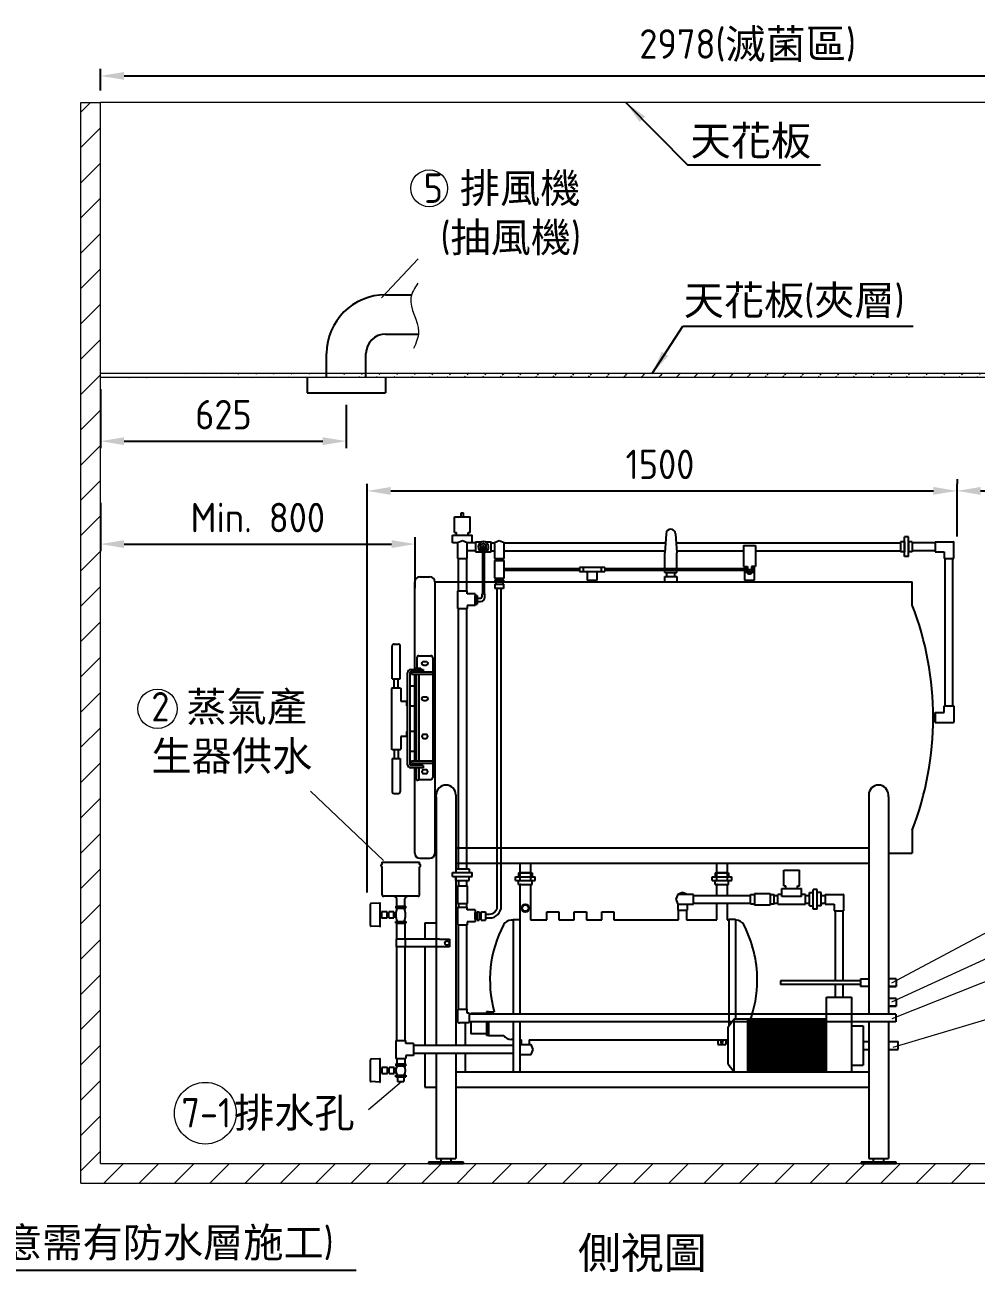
# Model space of a CAD drawing. Header units: millimetres. Extents: x -232689 to -212004, y -12246 to -4006.
# Drawn here: x -216830 to -214411, y -10085 to -6912 of the extents above; entities that cross this region are included whole.
import ezdxf

# ---------------------------------------------------------------- set-up
doc = ezdxf.new("R2010")
doc.units = ezdxf.units.MM
doc.linetypes.add('HIDDEN', pattern=[9.525, 6.35, -3.175])
doc.layers.get('0').update_dxf_attribs({"lineweight": 25})
for name, color, linetype, lineweight in [('D', 3, 'Continuous', 13), ('H', 2, 'HIDDEN', 15), ('S', 4, 'Continuous', 15)]:
    doc.layers.add(name, color=color, linetype=linetype, lineweight=lineweight)
doc.styles.get("Standard").update_dxf_attribs({"font": 'KAIU.TTF'})
doc.styles.add('STU25', font='isocp2.shx')
doc.dimstyles.new('STU25', dxfattribs={"dimscale": 30, "dimtxt": 2.5, "dimasz": 2, "dimexe": 0.6, "dimexo": 1, "dimgap": 1, "dimtad": 1, "dimdsep": 46, "dimtxsty": 'STU25', "dimcen": 2, "dimazin": 2, "dimtfac": 1, "dimtmove": 0, "dimatfit": 3, "dimfxl": 0, "dimtolj": 1, "dimtzin": 0, "dimarcsym": 0})
doc.dimstyles.new('STU25$7', dxfattribs={"dimscale": 30, "dimtxt": 2.5, "dimasz": 2, "dimexe": 1.25, "dimexo": 0.625, "dimgap": 1, "dimtad": 0, "dimdec": 4, "dimdsep": 46, "dimtxsty": 'STU25', "dimcen": 2.5, "dimazin": 2, "dimtfac": 1, "dimtdec": 4, "dimtmove": 0, "dimatfit": 3, "dimfxl": 0, "dimtolj": 1, "dimtzin": 0, "dimarcsym": 0})

# ---------------------------------------------------------------- blocks, each defined once
blk = doc.blocks.new('*D1')
at = {"layer": 'D', "color": 0, "lineweight": -2}
for p, q in [((-215959.2, -9119.5), (-215959.2, -8079.3)), ((-214458.9, -8213.6), (-214458.9, -8079.3)), ((-215899.2, -8097.3), (-214518.9, -8097.3))]:
    blk.add_line(p, q, dxfattribs=at)
at = {"layer": 'D', "color": 0}
for points in [[(-215899.2, -8087.3), (-215899.2, -8107.3), (-215959.2, -8097.3)], [(-214518.9, -8107.3), (-214518.9, -8087.3), (-214458.9, -8097.3)]]:
    blk.add_solid(points, dxfattribs=at)
at = {"layer": 'Defpoints', "color": 0}
for p in [(-214458.9, -8097.3), (-214458.9, -8243.6), (-215959.2, -9149.5)]:
    blk.add_point(p, dxfattribs=at)
at = {"layer": 'D', "color": 0, "insert": (-215214.5, -8029.8), "char_height": 75, "attachment_point": 5, "style": 'STU25'}
blk.add_mtext('\\A1;1500', dxfattribs=at)
blk = doc.blocks.new('*D5')
at = {"layer": 'D', "color": 0, "lineweight": -2}
for p, q in [((-216637.2, -7838.8), (-216637.2, -7988.7)), ((-216012.2, -7877.9), (-216012.2, -7988.7)), ((-216577.2, -7970.7), (-216072.2, -7970.7))]:
    blk.add_line(p, q, dxfattribs=at)
at = {"layer": 'D', "color": 0}
for points in [[(-216577.2, -7960.7), (-216577.2, -7980.7), (-216637.2, -7970.7)], [(-216072.2, -7980.7), (-216072.2, -7960.7), (-216012.2, -7970.7)]]:
    blk.add_solid(points, dxfattribs=at)
at = {"layer": 'Defpoints', "color": 0}
for p in [(-216637.2, -7808.8), (-216012.2, -7847.9), (-216012.2, -7970.7)]:
    blk.add_point(p, dxfattribs=at)
at = {"layer": 'D', "color": 0, "insert": (-216324.7, -7903.2), "char_height": 75, "attachment_point": 5, "style": 'STU25'}
blk.add_mtext('\\A1;625', dxfattribs=at)
blk = doc.blocks.new('*D13')
at = {"layer": 'D', "color": 0, "lineweight": -2}
for p, q in [((-214458.9, -8067.3), (-214458.9, -8079.3)), ((-213658.9, -8215.3), (-213658.9, -8079.3)), ((-214398.9, -8097.3), (-213718.9, -8097.3))]:
    blk.add_line(p, q, dxfattribs=at)
at = {"layer": 'D', "color": 0}
for points in [[(-214398.9, -8087.3), (-214398.9, -8107.3), (-214458.9, -8097.3)], [(-213718.9, -8107.3), (-213718.9, -8087.3), (-213658.9, -8097.3)]]:
    blk.add_solid(points, dxfattribs=at)
at = {"layer": 'Defpoints', "color": 0}
for p in [(-214458.9, -8097.3), (-213658.9, -8097.3), (-213658.9, -8245.3)]:
    blk.add_point(p, dxfattribs=at)
at = {"layer": 'D', "color": 0, "insert": (-214058.9, -8029.8), "char_height": 75, "attachment_point": 5, "style": 'STU25'}
blk.add_mtext('\\A1;{\\Fisocp2.shx;Min. 800}', dxfattribs=at)
blk = doc.blocks.new('*D14')
at = {"layer": 'D', "color": 0, "lineweight": -2}
for p, q in [((-216637.2, -7078.8), (-216637.2, -7023.3)), ((-216577.2, -7041.3), (-213718.9, -7041.3)), ((-213658.9, -7078.8), (-213658.9, -7023.3))]:
    blk.add_line(p, q, dxfattribs=at)
at = {"layer": 'D', "color": 0}
for points in [[(-216577.2, -7031.3), (-216577.2, -7051.3), (-216637.2, -7041.3)], [(-213718.9, -7051.3), (-213718.9, -7031.3), (-213658.9, -7041.3)]]:
    blk.add_solid(points, dxfattribs=at)
at = {"layer": 'Defpoints', "color": 0}
for p in [(-213658.9, -7041.3), (-216637.2, -7108.8), (-213658.9, -7108.8)]:
    blk.add_point(p, dxfattribs=at)
at = {"layer": 'D', "color": 0, "insert": (-214991.5, -6964.1), "char_height": 75, "attachment_point": 5, "style": 'STU25'}
blk.add_mtext('\\A1;2978({\\f標楷體|b0|i0|c136|p65;滅菌區})', dxfattribs=at)
blk = doc.blocks.new('*D19')
at = {"layer": 'D', "color": 0, "lineweight": -2}
for p, q in [((-216637.2, -8127.3), (-216637.2, -8250.6)), ((-215837.2, -8345.2), (-215837.2, -8214.6)), ((-216577.2, -8232.6), (-215897.2, -8232.6))]:
    blk.add_line(p, q, dxfattribs=at)
at = {"layer": 'D', "color": 0}
for points in [[(-216577.2, -8222.6), (-216577.2, -8242.6), (-216637.2, -8232.6)], [(-215897.2, -8242.6), (-215897.2, -8222.6), (-215837.2, -8232.6)]]:
    blk.add_solid(points, dxfattribs=at)
at = {"layer": 'Defpoints', "color": 0}
for p in [(-216637.2, -8097.3), (-215837.2, -8232.6), (-215837.2, -8375.2)]:
    blk.add_point(p, dxfattribs=at)
at = {"layer": 'D', "color": 0, "insert": (-216237.2, -8165.1), "char_height": 75, "attachment_point": 5, "style": 'STU25'}
blk.add_mtext('\\A1;{\\Fisocp2.shx;Min. 800}', dxfattribs=at)

msp = doc.modelspace()

# ---------------------------------------------------------------- hatches: boundary and pattern name
at = {"layer": 'H', "ltscale": 5}
h = msp.add_hatch(dxfattribs=at)
h.set_pattern_fill('ANSI31', color=256, scale=20, style=0)
h.set_pattern_definition([(45, (17656.36, 10247.195), (-44.90128, 44.90128), [])])
h.paths.add_polyline_path([(-216687.188, -7108.771), (-216687.188, -9858.771), (-213608.864, -9858.771), (-213608.864, -7108.771), (-213658.864, -7108.771), (-213658.864, -9808.771), (-216637.188, -9808.771), (-216637.188, -7108.771)])
at = {"layer": 'H'}
h = msp.add_hatch(dxfattribs=at)
h.set_pattern_fill('ANSI31', color=256, scale=10, style=0)
h.set_pattern_definition([(45, (17375.542, 9707.52), (-22.4506403, 22.4506403), [])])
edge = h.paths.add_edge_path()
edge.add_line((-213658.864, -7808.771), (-216637.188, -7808.771))
edge.add_line((-213658.864, -7798.771), (-216637.188, -7798.771))

# ---------------------------------------------------------------- linework, layer by layer
for p, q in [((-215912.188, -7598.022), (-215846.267, -7598.022)), ((-215912.188, -7698.022), (-215828.893, -7698.022)), ((-216062.188, -7808.771), (-216062.188, -7748.022)), ((-215962.188, -7808.771), (-215962.188, -7748.022)), ((-216112.188, -7808.771), (-216112.188, -7847.914)), ((-215912.188, -7808.771), (-215912.188, -7847.914)), ((-216112.188, -7847.914), (-215912.188, -7847.914)), ((-215719.938, -8153.047), (-215713.938, -8153.047)), ((-215719.938, -8163.047), (-215719.938, -8153.047)), ((-215713.938, -8163.047), (-215713.938, -8153.047)), ((-215736.938, -8163.047), (-215696.938, -8163.047)), ((-215736.938, -8203.047), (-215736.938, -8163.047)), ((-215696.938, -8203.047), (-215696.938, -8163.047)), ((-215741.938, -8209.557), (-215691.938, -8209.557)), ((-215741.938, -8219.557), (-215741.938, -8209.557)), ((-215736.938, -8203.047), (-215731.938, -8203.047)), ((-215731.938, -8209.557), (-215731.938, -8203.047)), ((-215701.938, -8209.557), (-215701.938, -8203.047)), ((-215701.938, -8203.047), (-215696.938, -8203.047)), ((-215691.938, -8219.557), (-215691.938, -8209.557)), ((-215198.793, -8206.165), (-215201.938, -8255.047)), ((-215175.082, -8206.165), (-215171.938, -8255.047)), ((-214582.659, -8214.557), (-214592.659, -8214.557)), ((-214592.659, -8264.557), (-214592.659, -8214.557)), ((-214582.659, -8264.557), (-214582.659, -8214.557)), ((-215741.938, -8229.557), (-215741.938, -8219.557)), ((-215729.438, -8229.557), (-215741.938, -8229.557)), ((-215716.938, -8224.557), (-215729.438, -8229.557)), ((-215729.438, -8229.557), (-215729.438, -8269.557)), ((-215704.438, -8229.557), (-215716.938, -8224.557)), ((-215691.938, -8229.557), (-215704.438, -8229.557)), ((-215683.52, -8229.557), (-215704.438, -8229.557)), ((-215704.438, -8269.557), (-215704.438, -8229.557)), ((-215683.52, -8249.557), (-215704.438, -8249.557)), ((-215691.938, -8229.557), (-215691.938, -8219.557)), ((-215683.52, -8227.057), (-215667.738, -8227.057)), ((-215683.52, -8227.057), (-215683.52, -8252.057)), ((-215665.52, -8239.557), (-215665.52, -8359.465)), ((-215661.52, -8239.557), (-215661.52, -8359.465)), ((-215659.302, -8227.057), (-215643.52, -8227.057)), ((-215643.52, -8252.057), (-215643.52, -8227.057)), ((-215643.52, -8229.557), (-215635.645, -8229.557)), ((-215643.52, -8249.557), (-215635.645, -8249.557)), ((-215623.145, -8224.557), (-215635.645, -8229.557)), ((-215635.645, -8229.557), (-215635.645, -8269.557)), ((-215610.645, -8229.557), (-215623.145, -8224.557)), ((-215610.645, -8269.557), (-215610.645, -8229.557)), ((-215610.645, -8229.557), (-215200.298, -8229.557)), ((-215610.645, -8249.557), (-215201.584, -8249.557)), ((-215173.577, -8229.557), (-214602.659, -8229.557)), ((-215172.291, -8249.557), (-215001.938, -8249.557)), ((-215001.938, -8236.207), (-214971.938, -8236.207)), ((-215001.938, -8236.207), (-215001.938, -8289.382)), ((-214971.938, -8236.207), (-214971.938, -8289.382)), ((-214971.938, -8249.557), (-214602.659, -8249.557)), ((-214592.659, -8227.057), (-214602.659, -8227.057)), ((-214602.659, -8227.057), (-214602.659, -8252.057)), ((-214592.659, -8227.057), (-214592.659, -8252.057)), ((-214572.659, -8227.057), (-214582.659, -8227.057)), ((-214582.659, -8227.057), (-214582.659, -8252.057)), ((-214572.659, -8227.057), (-214572.659, -8252.057)), ((-214514.561, -8229.557), (-214572.659, -8229.557)), ((-214514.561, -8249.557), (-214572.659, -8249.557)), ((-214514.561, -8227.057), (-214468.864, -8227.057)), ((-214514.561, -8227.057), (-214514.561, -8252.057)), ((-214466.864, -8269.171), (-214466.864, -8229.057)), ((-215729.438, -8269.557), (-215704.438, -8269.557)), ((-215726.938, -8269.557), (-215706.938, -8269.557)), ((-215726.938, -8351.663), (-215726.938, -8269.557)), ((-215706.938, -8269.557), (-215706.938, -8351.663)), ((-215683.52, -8252.057), (-215667.738, -8252.057)), ((-215659.302, -8252.057), (-215643.52, -8252.057)), ((-215635.645, -8269.557), (-215610.645, -8269.557)), ((-215635.645, -8274.557), (-215610.645, -8274.557)), ((-215635.645, -8274.557), (-215635.645, -8319.557)), ((-215633.145, -8269.557), (-215633.145, -8274.557)), ((-215613.145, -8269.557), (-215613.145, -8274.557)), ((-215610.645, -8319.557), (-215610.645, -8274.557)), ((-215201.938, -8295.057), (-215201.938, -8255.047)), ((-215171.938, -8295.057), (-215171.938, -8255.047)), ((-214592.659, -8252.057), (-214602.659, -8252.057)), ((-214582.659, -8264.557), (-214592.659, -8264.557)), ((-214572.659, -8252.057), (-214582.659, -8252.057)), ((-214514.561, -8252.057), (-214491.864, -8252.057)), ((-214491.864, -8252.057), (-214491.864, -8269.171)), ((-214491.864, -8269.171), (-214466.864, -8269.171)), ((-214489.364, -8644.433), (-214489.364, -8269.171)), ((-214469.364, -8644.433), (-214469.364, -8269.171)), ((-214469.364, -8269.171), (-214466.864, -8269.171)), ((-215610.645, -8295.057), (-215419.438, -8295.057)), ((-215610.645, -8299.057), (-215419.438, -8299.057)), ((-215419.438, -8292.057), (-215419.438, -8302.057)), ((-215354.438, -8292.057), (-215419.438, -8292.057)), ((-215419.438, -8302.057), (-215354.438, -8302.057)), ((-215409.438, -8292.057), (-215409.438, -8302.057)), ((-215399.438, -8302.057), (-215399.438, -8324.434)), ((-215374.438, -8324.434), (-215374.438, -8302.057)), ((-215364.438, -8292.057), (-215364.438, -8302.057)), ((-215354.438, -8292.057), (-215354.438, -8302.057)), ((-215354.438, -8295.057), (-214991.938, -8295.057)), ((-215354.438, -8299.057), (-214986.938, -8299.057)), ((-215201.938, -8305.047), (-215201.938, -8299.057)), ((-215201.938, -8305.047), (-215171.938, -8305.047)), ((-215196.938, -8315.047), (-215196.938, -8305.047)), ((-215176.938, -8315.047), (-215176.938, -8305.047)), ((-215171.938, -8305.047), (-215171.938, -8299.057)), ((-215001.938, -8289.382), (-214991.938, -8289.382)), ((-214999.438, -8289.382), (-214999.438, -8295.057)), ((-214999.438, -8299.057), (-214999.438, -8324.434)), ((-214991.938, -8289.382), (-214991.938, -8297.057)), ((-214991.938, -8297.057), (-214981.938, -8297.057)), ((-214971.938, -8289.382), (-214981.938, -8289.382)), ((-214981.938, -8289.382), (-214981.938, -8297.057)), ((-214974.438, -8324.434), (-214974.438, -8289.382)), ((-215837.938, -8552.047), (-215837.938, -8329.047)), ((-215824.938, -8316.047), (-215799.938, -8316.047)), ((-215786.938, -8329.047), (-215786.938, -9019.047)), ((-215786.938, -8329.047), (-215634.208, -8329.047)), ((-215635.645, -8319.557), (-215610.645, -8319.557)), ((-215634.208, -8324.557), (-215612.237, -8324.557)), ((-215634.208, -8324.557), (-215634.208, -8329.557)), ((-215612.237, -8329.557), (-215634.208, -8329.557)), ((-215634.208, -8334.557), (-215612.237, -8334.557)), ((-215634.208, -8334.557), (-215634.208, -8345.435)), ((-215612.237, -8345.435), (-215634.208, -8345.435)), ((-215631.53, -8319.557), (-215631.53, -8324.557)), ((-215631.53, -8324.557), (-215614.311, -8324.557)), ((-215631.53, -8329.557), (-215631.53, -8334.557)), ((-215631.53, -8334.557), (-215614.311, -8334.557)), ((-215628.145, -9154.073), (-215628.145, -8345.435)), ((-215618.145, -9154.073), (-215618.145, -8345.435)), ((-215614.311, -8319.557), (-215614.311, -8324.557)), ((-215614.311, -8329.557), (-215614.311, -8334.557)), ((-215612.237, -8324.557), (-215612.237, -8329.557)), ((-215612.237, -8329.047), (-214572.707, -8329.047)), ((-215612.237, -8334.557), (-215612.237, -8345.435)), ((-215399.438, -8324.434), (-215374.438, -8324.434)), ((-215396.938, -8329.047), (-215396.938, -8324.434)), ((-215376.938, -8329.047), (-215376.938, -8324.434)), ((-215202.438, -8329.047), (-215202.438, -8315.047)), ((-215202.438, -8315.047), (-215171.438, -8315.047)), ((-215171.438, -8315.047), (-215171.438, -8329.047)), ((-214999.438, -8324.434), (-214974.438, -8324.434)), ((-214996.938, -8329.047), (-214996.938, -8324.434)), ((-214976.938, -8329.047), (-214976.938, -8324.434)), ((-214976.938, -8324.434), (-214976.938, -8329.047)), ((-214572.707, -8387.758), (-214572.707, -8329.047)), ((-215729.438, -8351.663), (-215729.438, -8396.663)), ((-215729.438, -8351.663), (-215704.438, -8351.663)), ((-215704.438, -8359.163), (-215704.438, -8351.663)), ((-215684.438, -8359.163), (-215704.438, -8359.163)), ((-215684.438, -8359.163), (-215684.438, -8389.163)), ((-215684.438, -8363.479), (-215679.438, -8363.479)), ((-215684.438, -8385.451), (-215684.438, -8363.479)), ((-215684.438, -8382.772), (-215684.438, -8365.553)), ((-215679.438, -8363.479), (-215679.438, -8385.451)), ((-215679.438, -8370.465), (-215670.52, -8370.465)), ((-215667.52, -8359.465), (-215667.52, -8367.465)), ((-215659.52, -8359.465), (-215667.52, -8359.465)), ((-215659.52, -8367.465), (-215659.52, -8359.465)), ((-215729.438, -8396.663), (-215704.438, -8396.663)), ((-215726.938, -9058.771), (-215726.938, -8396.663)), ((-215706.938, -8396.663), (-215706.938, -9058.771)), ((-215684.438, -8389.163), (-215704.438, -8389.163)), ((-215704.438, -8389.163), (-215704.438, -8396.663)), ((-215684.438, -8385.451), (-215679.438, -8385.451)), ((-215679.438, -8378.465), (-215670.52, -8378.465)), ((-215895.901, -8575.863), (-215895.901, -8492.136)), ((-215890.901, -8487.136), (-215879.901, -8487.136)), ((-215874.901, -8575.863), (-215874.901, -8492.136)), ((-215832.438, -8521.739), (-215832.438, -8548.011)), ((-215827.438, -8516.739), (-215797.438, -8516.739)), ((-215792.438, -8521.739), (-215792.438, -8826.356)), ((-215856.438, -8559.547), (-215856.422, -8559.547)), ((-215856.438, -8794.047), (-215856.438, -8560.047)), ((-215850.438, -8560.047), (-215850.438, -8794.047)), ((-215850.438, -8560.547), (-215850.438, -8560.547)), ((-215848.438, -8552.047), (-215816.438, -8552.047)), ((-215816.438, -8558.047), (-215848.438, -8558.047)), ((-215846.438, -8558.047), (-215846.438, -8564.047)), ((-215846.438, -8558.047), (-215792.438, -8558.047)), ((-215846.438, -8564.047), (-215792.438, -8564.047)), ((-215837.404, -8548.011), (-215837.947, -8548.554)), ((-215837.947, -8551.505), (-215837.947, -8548.554)), ((-215837.947, -8551.505), (-215837.404, -8552.047)), ((-215837.938, -8784.047), (-215837.938, -8564.047)), ((-215837.404, -8548.011), (-215823.471, -8548.011)), ((-215837.404, -8552.047), (-215823.471, -8552.047)), ((-215823.938, -8552.047), (-215836.938, -8552.047)), ((-215833.864, -8784.047), (-215833.864, -8564.047)), ((-215827.011, -8784.047), (-215827.011, -8564.047)), ((-215823.471, -8548.011), (-215822.929, -8548.554)), ((-215822.929, -8551.505), (-215823.471, -8552.047)), ((-215822.929, -8551.505), (-215822.929, -8548.554)), ((-215816.438, -8552.047), (-215816.438, -8558.047)), ((-215895.401, -8598.297), (-215896.901, -8599.797)), ((-215896.901, -8599.797), (-215896.901, -8754.297)), ((-215895.901, -8575.863), (-215874.901, -8575.863)), ((-215895.401, -8598.297), (-215875.401, -8598.297)), ((-215890.151, -8598.297), (-215890.151, -8575.863)), ((-215880.651, -8598.297), (-215880.651, -8575.863)), ((-215875.401, -8598.297), (-215873.901, -8599.797)), ((-215873.901, -8599.797), (-215873.901, -8632.047)), ((-215837.938, -8594.547), (-215850.438, -8594.547)), ((-215873.901, -8632.047), (-215860.401, -8632.047)), ((-215858.901, -8633.547), (-215860.401, -8632.047)), ((-215858.901, -8633.547), (-215858.901, -8644.547)), ((-215858.901, -8644.547), (-215856.438, -8644.547)), ((-215850.438, -8644.547), (-215837.938, -8644.547)), ((-214514.561, -8661.547), (-214491.864, -8661.547)), ((-214514.561, -8661.547), (-214514.561, -8686.547)), ((-214491.864, -8661.547), (-214491.864, -8644.433)), ((-214491.864, -8644.433), (-214466.864, -8644.433)), ((-214469.364, -8644.433), (-214466.864, -8644.433)), ((-214466.864, -8644.433), (-214466.864, -8684.547)), ((-214514.561, -8664.047), (-214519.637, -8664.047)), ((-214519.637, -8684.047), (-214514.561, -8684.047)), ((-214514.561, -8684.047), (-214514.561, -8664.047)), ((-214514.561, -8684.047), (-214514.561, -8664.047)), ((-214514.561, -8686.547), (-214468.864, -8686.547)), ((-215873.901, -8722.047), (-215873.901, -8754.297)), ((-215860.401, -8722.047), (-215873.901, -8722.047)), ((-215860.401, -8722.047), (-215858.901, -8720.547)), ((-215858.901, -8709.547), (-215858.901, -8720.547)), ((-215856.438, -8709.547), (-215858.901, -8709.547)), ((-215837.938, -8709.547), (-215850.438, -8709.547)), ((-215895.401, -8755.797), (-215896.901, -8754.297)), ((-215875.401, -8755.797), (-215895.401, -8755.797)), ((-215890.151, -8755.797), (-215890.151, -8778.232)), ((-215880.651, -8755.797), (-215880.651, -8778.232)), ((-215875.401, -8755.797), (-215873.901, -8754.297)), ((-215895.901, -8778.232), (-215895.901, -8861.959)), ((-215895.901, -8778.232), (-215874.901, -8778.232)), ((-215874.901, -8778.232), (-215874.901, -8861.959)), ((-215850.438, -8759.547), (-215837.938, -8759.547)), ((-215846.438, -8790.047), (-215846.438, -8784.047)), ((-215846.438, -8784.047), (-215792.438, -8784.047)), ((-215846.438, -8790.047), (-215792.438, -8790.047)), ((-215837.938, -8796.047), (-215837.938, -8790.047)), ((-215833.864, -8796.047), (-215833.864, -8790.047)), ((-215827.011, -8796.047), (-215827.011, -8790.047)), ((-215856.422, -8794.547), (-215856.438, -8794.547)), ((-215850.438, -8794.547), (-215850.438, -8794.547)), ((-215837.938, -8794.547), (-215850.438, -8794.547)), ((-215816.438, -8796.047), (-215848.438, -8796.047)), ((-215816.438, -8802.047), (-215848.438, -8802.047)), ((-215837.938, -9019.047), (-215837.938, -8802.047)), ((-215833.864, -8828.985), (-215833.864, -8802.047)), ((-215827.011, -8828.985), (-215827.011, -8802.047)), ((-215816.438, -8796.047), (-215816.438, -8802.047)), ((-215833.322, -8833.011), (-215833.864, -8828.985)), ((-215833.322, -8833.011), (-215830.438, -8833.011)), ((-215827.553, -8833.011), (-215830.438, -8833.011)), ((-215827.553, -8833.011), (-215827.011, -8828.985)), ((-215827.438, -8831.356), (-215797.438, -8831.356)), ((-215890.901, -8866.959), (-215879.901, -8866.959)), ((-215783.673, -8875.771), (-215783.673, -8870.771)), ((-215783.673, -8875.771), (-215783.673, -9508.771)), ((-215733.673, -8870.771), (-215733.673, -9068.771)), ((-214683.673, -8870.771), (-214683.673, -9428.771)), ((-214633.673, -8875.771), (-214633.673, -8870.771)), ((-214633.673, -8875.771), (-214633.673, -9428.771)), ((-214572.707, -8960.337), (-214572.707, -9019.047)), ((-215733.673, -9005.771), (-214683.673, -9005.771)), ((-215921.718, -9041.771), (-215921.718, -9047.987)), ((-215921.718, -9041.771), (-215825.718, -9041.771)), ((-215825.718, -9047.987), (-215825.718, -9041.771)), ((-215824.938, -9032.047), (-215799.938, -9032.047)), ((-215786.938, -9019.047), (-215783.673, -9019.047)), ((-215733.673, -9044.271), (-214683.673, -9044.271)), ((-215733.673, -9044.271), (-214683.673, -9044.271)), ((-215570.225, -9089.047), (-215570.225, -9044.271)), ((-215543.938, -9044.271), (-215543.938, -9089.047)), ((-215070.225, -9089.047), (-215070.225, -9044.271)), ((-215043.938, -9044.271), (-215043.938, -9089.047)), ((-214633.673, -9019.047), (-214572.707, -9019.047)), ((-215921.718, -9053.555), (-215921.718, -9123.771)), ((-215825.718, -9123.771), (-215825.718, -9053.555)), ((-215741.938, -9075.409), (-215743.081, -9075.409)), ((-215741.938, -9068.771), (-215691.938, -9068.771)), ((-215741.938, -9078.771), (-215741.938, -9068.771)), ((-215733.938, -9058.771), (-215733.938, -9068.771)), ((-215733.938, -9058.771), (-215699.938, -9058.771)), ((-215699.938, -9058.771), (-215699.938, -9068.771)), ((-215691.938, -9078.771), (-215691.938, -9068.771)), ((-215573.938, -9069.047), (-215539.938, -9069.047)), ((-215573.938, -9069.047), (-215573.938, -9079.047)), ((-215544.225, -9069.047), (-215570.225, -9069.047)), ((-215543.938, -9069.047), (-215569.938, -9069.047)), ((-215543.938, -9069.047), (-215569.938, -9069.047)), ((-215543.938, -9069.047), (-215569.938, -9069.047)), ((-215543.938, -9069.047), (-215569.938, -9069.047)), ((-215539.938, -9069.047), (-215539.938, -9079.047)), ((-215073.938, -9069.047), (-215073.938, -9079.047)), ((-215073.938, -9069.047), (-215039.938, -9069.047)), ((-215044.225, -9069.047), (-215070.225, -9069.047)), ((-215043.938, -9069.047), (-215069.938, -9069.047)), ((-215043.938, -9069.047), (-215069.938, -9069.047)), ((-215043.938, -9069.047), (-215069.938, -9069.047)), ((-215039.938, -9069.047), (-215039.938, -9079.047)), ((-214899.438, -9102.538), (-214899.438, -9062.538)), ((-214899.438, -9062.538), (-214859.438, -9062.538)), ((-214882.438, -9062.038), (-214876.438, -9062.038)), ((-214882.438, -9062.538), (-214882.438, -9062.038)), ((-214876.438, -9062.538), (-214876.438, -9062.038)), ((-214859.438, -9102.538), (-214859.438, -9062.538)), ((-215741.938, -9078.771), (-215691.938, -9078.771)), ((-215733.938, -9088.771), (-215733.938, -9078.771)), ((-215733.938, -9088.771), (-215699.938, -9088.771)), ((-215733.673, -9078.771), (-215733.673, -9508.771)), ((-215729.438, -9088.771), (-215704.438, -9088.771)), ((-215729.438, -9102.115), (-215704.438, -9102.115)), ((-215729.438, -9102.115), (-215729.438, -9147.115)), ((-215726.938, -9088.771), (-215726.938, -9102.115)), ((-215706.938, -9088.771), (-215706.938, -9102.115)), ((-215704.438, -9102.115), (-215704.438, -9147.115)), ((-215699.938, -9088.771), (-215699.938, -9078.771)), ((-215581.938, -9089.047), (-215581.938, -9079.047)), ((-215581.938, -9079.047), (-215531.938, -9079.047)), ((-215581.938, -9089.047), (-215531.938, -9089.047)), ((-215573.938, -9099.047), (-215573.938, -9089.047)), ((-215573.938, -9099.047), (-215539.938, -9099.047)), ((-215569.938, -9189.047), (-215569.938, -9099.047)), ((-215569.938, -9099.047), (-215543.938, -9099.047)), ((-215569.938, -9099.047), (-215543.938, -9099.047)), ((-215567.938, -9099.047), (-215569.938, -9099.047)), ((-215569.938, -9099.047), (-215543.938, -9099.047)), ((-215545.938, -9099.047), (-215543.938, -9099.047)), ((-215543.938, -9099.047), (-215543.938, -9189.047)), ((-215539.938, -9099.047), (-215539.938, -9089.047)), ((-215531.938, -9089.047), (-215531.938, -9079.047)), ((-215081.938, -9079.047), (-215031.938, -9079.047)), ((-215081.938, -9089.047), (-215081.938, -9079.047)), ((-215081.938, -9089.047), (-215031.938, -9089.047)), ((-215073.938, -9099.047), (-215073.938, -9089.047)), ((-215073.938, -9099.047), (-215039.938, -9099.047)), ((-215069.938, -9099.047), (-215043.938, -9099.047)), ((-215067.938, -9099.047), (-215069.938, -9099.047)), ((-215069.938, -9099.047), (-215043.938, -9099.047)), ((-215069.938, -9126.547), (-215069.938, -9099.047)), ((-215045.938, -9099.047), (-215043.938, -9099.047)), ((-215043.938, -9099.047), (-215043.938, -9126.547)), ((-215039.938, -9099.047), (-215039.938, -9089.047)), ((-215031.938, -9089.047), (-215031.938, -9079.047)), ((-214899.438, -9102.538), (-214894.438, -9102.538)), ((-214894.438, -9109.047), (-214894.438, -9102.538)), ((-214864.438, -9109.047), (-214864.438, -9102.538)), ((-214864.438, -9102.538), (-214859.438, -9102.538)), ((-215830.718, -9128.771), (-215916.718, -9128.771)), ((-215873.718, -9128.771), (-215883.868, -9128.771)), ((-215883.868, -9152.923), (-215883.868, -9135.251)), ((-215863.568, -9128.771), (-215873.718, -9128.771)), ((-215863.568, -9152.923), (-215863.568, -9135.251)), ((-215169.438, -9124.047), (-215174.438, -9136.547)), ((-215174.438, -9136.547), (-215169.438, -9149.047)), ((-215156.938, -9119.047), (-215169.438, -9124.047)), ((-215129.438, -9124.047), (-215169.438, -9124.047)), ((-215144.438, -9124.047), (-215156.938, -9119.047)), ((-215129.438, -9149.047), (-215129.438, -9124.047)), ((-215129.438, -9146.547), (-215129.438, -9126.547)), ((-215129.438, -9146.547), (-215129.438, -9126.547)), ((-215129.438, -9126.547), (-214984.438, -9126.547)), ((-214984.438, -9149.047), (-214984.438, -9124.047)), ((-214984.438, -9124.047), (-214974.438, -9124.047)), ((-214974.438, -9121.547), (-214934.438, -9121.547)), ((-214974.438, -9121.547), (-214974.438, -9151.547)), ((-214934.438, -9121.547), (-214934.438, -9151.547)), ((-214934.438, -9124.047), (-214924.438, -9124.047)), ((-214924.438, -9149.047), (-214924.438, -9124.047)), ((-214924.438, -9126.547), (-214914.438, -9126.547)), ((-214914.438, -9149.047), (-214914.438, -9124.047)), ((-214904.438, -9124.047), (-214914.438, -9124.047)), ((-214904.438, -9119.047), (-214904.438, -9109.047)), ((-214904.438, -9109.047), (-214854.438, -9109.047)), ((-214904.438, -9129.047), (-214904.438, -9119.047)), ((-214854.438, -9129.047), (-214904.438, -9129.047)), ((-214854.438, -9119.047), (-214854.438, -9109.047)), ((-214854.438, -9129.047), (-214854.438, -9119.047)), ((-214844.438, -9124.047), (-214854.438, -9124.047)), ((-214844.438, -9149.047), (-214844.438, -9124.047)), ((-214844.438, -9126.547), (-214834.438, -9126.547)), ((-214834.438, -9119.547), (-214824.438, -9119.547)), ((-214834.438, -9153.547), (-214834.438, -9119.547)), ((-214824.438, -9161.547), (-214824.438, -9111.547)), ((-214814.438, -9111.547), (-214824.438, -9111.547)), ((-214814.438, -9161.547), (-214814.438, -9111.547)), ((-214804.438, -9119.547), (-214814.438, -9119.547)), ((-214804.438, -9153.547), (-214804.438, -9119.547)), ((-214804.438, -9149.547), (-214804.438, -9123.547)), ((-214804.438, -9125.547), (-214804.438, -9123.547)), ((-214804.438, -9149.547), (-214804.438, -9123.547)), ((-214804.438, -9126.547), (-214794.438, -9126.547)), ((-214794.438, -9124.047), (-214748.741, -9124.047)), ((-214794.438, -9124.047), (-214794.438, -9149.047)), ((-214746.741, -9166.162), (-214746.741, -9126.047)), ((-215951.188, -9149.478), (-215951.188, -9202.513)), ((-215926.714, -9146.298), (-215949.292, -9147.481)), ((-215926.188, -9205.195), (-215926.188, -9146.797)), ((-215908.511, -9168.496), (-215922.929, -9168.496)), ((-215922.929, -9168.496), (-215922.929, -9183.496)), ((-215908.511, -9183.496), (-215908.511, -9168.496)), ((-215908.511, -9170.496), (-215904.163, -9170.496)), ((-215890.93, -9168.496), (-215904.163, -9168.496)), ((-215904.163, -9183.496), (-215904.163, -9168.496)), ((-215890.93, -9183.496), (-215890.93, -9168.496)), ((-215890.93, -9170.496), (-215886.125, -9170.496)), ((-215886.218, -9154.327), (-215861.218, -9154.327)), ((-215886.218, -9154.327), (-215886.218, -9159.327)), ((-215886.218, -9159.327), (-215861.218, -9159.327)), ((-215886.125, -9181.496), (-215886.125, -9170.496)), ((-215883.868, -9152.923), (-215883.868, -9154.327)), ((-215883.868, -9154.327), (-215863.568, -9154.327)), ((-215863.568, -9154.327), (-215863.568, -9152.923)), ((-215861.218, -9159.327), (-215861.218, -9154.327)), ((-215729.438, -9147.115), (-215704.438, -9147.115)), ((-215729.438, -9156.271), (-215704.438, -9156.271)), ((-215729.438, -9156.271), (-215729.438, -9201.271)), ((-215726.938, -9147.115), (-215726.938, -9156.271)), ((-215706.938, -9147.115), (-215706.938, -9156.271)), ((-215704.438, -9163.771), (-215704.438, -9156.271)), ((-215684.438, -9163.771), (-215704.438, -9163.771)), ((-215684.438, -9163.771), (-215684.438, -9193.771)), ((-215684.438, -9170.161), (-215679.438, -9170.161)), ((-215684.438, -9187.38), (-215684.438, -9170.161)), ((-215679.438, -9190.059), (-215679.438, -9168.087)), ((-215679.438, -9168.087), (-215674.438, -9168.087)), ((-215679.438, -9187.38), (-215679.438, -9170.161)), ((-215674.438, -9168.087), (-215674.438, -9190.059)), ((-215674.438, -9170.161), (-215669.438, -9170.161)), ((-215669.438, -9168.087), (-215658.56, -9168.087)), ((-215669.438, -9190.059), (-215669.438, -9168.087)), ((-215669.438, -9187.38), (-215669.438, -9170.161)), ((-215658.56, -9168.087), (-215658.56, -9190.059)), ((-215502.438, -9189.047), (-215502.438, -9168.047)), ((-215502.438, -9168.047), (-215471.438, -9168.047)), ((-215471.438, -9168.047), (-215471.438, -9189.047)), ((-215432.438, -9189.047), (-215432.438, -9168.047)), ((-215432.438, -9168.047), (-215401.438, -9168.047)), ((-215401.438, -9168.047), (-215401.438, -9189.047)), ((-215362.438, -9189.047), (-215362.438, -9168.047)), ((-215362.438, -9168.047), (-215331.438, -9168.047)), ((-215331.438, -9168.047), (-215331.438, -9189.047)), ((-215169.438, -9149.047), (-215169.438, -9164.047)), ((-215169.438, -9149.047), (-215129.438, -9149.047)), ((-215169.438, -9164.047), (-215144.438, -9164.047)), ((-215166.938, -9189.047), (-215166.938, -9164.047)), ((-215166.938, -9164.047), (-215146.938, -9164.047)), ((-215166.938, -9164.047), (-215146.938, -9164.047)), ((-215146.938, -9164.047), (-215146.938, -9189.047)), ((-215144.438, -9164.047), (-215144.438, -9149.047)), ((-215129.438, -9146.547), (-214984.438, -9146.547)), ((-215069.938, -9189.047), (-215069.938, -9146.547)), ((-215043.938, -9146.547), (-215043.938, -9189.047)), ((-214974.438, -9149.047), (-214984.438, -9149.047)), ((-214934.438, -9151.547), (-214974.438, -9151.547)), ((-214924.438, -9149.047), (-214934.438, -9149.047)), ((-214924.438, -9146.547), (-214914.438, -9146.547)), ((-214914.438, -9149.047), (-214844.438, -9149.047)), ((-214844.438, -9146.547), (-214834.438, -9146.547)), ((-214834.438, -9153.547), (-214824.438, -9153.547)), ((-214814.438, -9161.547), (-214824.438, -9161.547)), ((-214804.438, -9153.547), (-214814.438, -9153.547)), ((-214804.438, -9146.547), (-214794.438, -9146.547)), ((-214804.438, -9147.547), (-214804.438, -9149.547)), ((-214794.438, -9149.047), (-214771.741, -9149.047)), ((-214771.741, -9149.047), (-214771.741, -9166.162)), ((-214771.741, -9166.162), (-214746.741, -9166.162)), ((-214769.241, -9166.162), (-214769.241, -9343.771)), ((-214749.241, -9166.162), (-214746.741, -9166.162)), ((-214749.241, -9166.162), (-214749.241, -9343.771)), ((-215926.188, -9174.496), (-215922.929, -9174.496)), ((-215926.188, -9177.496), (-215922.929, -9177.496)), ((-215922.929, -9183.496), (-215908.511, -9183.496)), ((-215908.511, -9181.496), (-215904.163, -9181.496)), ((-215904.163, -9183.496), (-215890.93, -9183.496)), ((-215890.93, -9181.496), (-215886.125, -9181.496)), ((-215886.218, -9192.664), (-215861.218, -9192.664)), ((-215886.218, -9197.664), (-215886.218, -9192.664)), ((-215886.218, -9197.664), (-215861.218, -9197.664)), ((-215883.718, -9237.896), (-215883.718, -9197.664)), ((-215863.718, -9197.664), (-215863.718, -9237.896)), ((-215861.218, -9192.664), (-215861.218, -9197.664)), ((-215812.303, -9196.271), (-215783.673, -9196.271)), ((-215812.303, -9196.271), (-215812.303, -9237.896)), ((-215729.438, -9201.271), (-215704.438, -9201.271)), ((-215726.938, -9416.271), (-215726.938, -9201.271)), ((-215706.938, -9201.271), (-215706.938, -9416.271)), ((-215704.438, -9193.771), (-215704.438, -9201.271)), ((-215684.438, -9193.771), (-215704.438, -9193.771)), ((-215684.438, -9171.771), (-215684.438, -9185.771)), ((-215684.438, -9187.38), (-215679.438, -9187.38)), ((-215679.438, -9190.059), (-215674.438, -9190.059)), ((-215674.438, -9187.38), (-215669.438, -9187.38)), ((-215669.438, -9190.059), (-215658.56, -9190.059)), ((-215658.56, -9174.073), (-215648.145, -9174.073)), ((-215658.56, -9184.073), (-215648.145, -9184.073)), ((-215588.244, -9189.547), (-215592.938, -9189.547)), ((-215588.244, -9187.547), (-215588.244, -9428.771)), ((-215588.244, -9187.547), (-215571.244, -9187.547)), ((-215571.244, -9187.547), (-215571.244, -9428.771)), ((-215571.244, -9189.047), (-215569.938, -9189.047)), ((-215543.938, -9189.047), (-215502.438, -9189.047)), ((-215471.438, -9189.047), (-215432.438, -9189.047)), ((-215401.438, -9189.047), (-215362.438, -9189.047)), ((-215331.438, -9189.047), (-215166.938, -9189.047)), ((-215146.938, -9189.047), (-215069.938, -9189.047)), ((-215043.938, -9189.047), (-215038.976, -9189.047)), ((-215038.976, -9187.047), (-215038.976, -9458.418)), ((-215038.976, -9187.047), (-215021.976, -9187.047)), ((-215021.976, -9187.047), (-215021.976, -9440.771)), ((-215021.976, -9189.547), (-215020.938, -9189.547)), ((-215926.714, -9205.694), (-215949.292, -9204.511)), ((-215885.718, -9237.896), (-215885.718, -9257.896)), ((-215883.718, -9237.896), (-215885.718, -9237.896)), ((-215750.031, -9257.896), (-215885.718, -9257.896)), ((-215774.991, -9237.896), (-215883.718, -9237.896)), ((-215883.718, -9496.271), (-215883.718, -9257.896)), ((-215863.718, -9257.896), (-215863.718, -9496.271)), ((-215862.25, -9237.896), (-215862.25, -9257.896)), ((-215812.303, -9257.896), (-215812.303, -9508.771)), ((-215774.991, -9237.896), (-215750.031, -9237.896)), ((-215750.031, -9237.896), (-215750.031, -9257.896)), ((-214704.17, -9343.771), (-214907.921, -9343.771)), ((-214907.921, -9343.771), (-214907.921, -9353.771)), ((-214704.17, -9353.771), (-214907.921, -9353.771)), ((-214769.241, -9353.771), (-214769.241, -9385.771)), ((-214749.241, -9353.771), (-214749.241, -9385.771)), ((-214704.17, -9338.771), (-214704.17, -9358.771)), ((-214704.17, -9338.771), (-214683.673, -9338.771)), ((-214683.673, -9358.771), (-214704.17, -9358.771)), ((-214614.173, -9338.771), (-214633.673, -9338.771)), ((-214633.673, -9358.771), (-214614.173, -9358.771)), ((-214614.173, -9358.771), (-214633.673, -9358.771)), ((-214633.673, -9358.771), (-214614.173, -9358.771)), ((-214614.173, -9338.771), (-214614.173, -9358.771)), ((-214790.741, -9385.771), (-214727.741, -9385.771)), ((-214790.741, -9575.771), (-214790.741, -9385.771)), ((-214727.741, -9385.771), (-214727.741, -9575.771)), ((-214614.173, -9388.771), (-214633.673, -9388.771)), ((-214614.173, -9388.771), (-214614.173, -9408.771)), ((-215729.438, -9416.271), (-215729.438, -9446.271)), ((-215729.438, -9416.271), (-215704.438, -9416.271)), ((-215704.438, -9426.271), (-215704.438, -9416.271)), ((-215650.872, -9422.547), (-215655.872, -9422.547)), ((-215655.872, -9422.547), (-215655.872, -9428.771)), ((-215655.872, -9422.547), (-215655.872, -9427.547)), ((-215650.872, -9422.547), (-215635.872, -9422.547)), ((-215650.872, -9422.547), (-215650.872, -9428.771)), ((-214614.173, -9408.771), (-214633.673, -9408.771)), ((-214633.673, -9408.771), (-214614.173, -9408.771)), ((-214633.673, -9408.771), (-214614.173, -9408.771)), ((-215699.438, -9451.271), (-215724.438, -9451.271)), ((-215709.419, -9508.771), (-215709.419, -9451.271)), ((-215699.438, -9426.271), (-215704.438, -9426.271)), ((-215699.438, -9426.271), (-215699.438, -9451.271)), ((-214614.829, -9428.771), (-215699.438, -9428.771)), ((-214614.829, -9448.771), (-215699.438, -9448.771)), ((-215695.872, -9427.547), (-215695.872, -9428.771)), ((-215655.872, -9427.547), (-215695.872, -9427.547)), ((-215695.872, -9448.771), (-215695.872, -9478.547)), ((-215655.872, -9448.771), (-215655.872, -9483.547)), ((-215650.872, -9448.771), (-215650.872, -9483.547)), ((-215588.244, -9448.771), (-215588.244, -9575.771)), ((-215571.244, -9448.771), (-215571.244, -9575.771)), ((-215040.741, -9460.771), (-215025.741, -9440.771)), ((-215025.741, -9440.771), (-214790.741, -9440.771)), ((-215025.741, -9575.771), (-215025.741, -9440.771)), ((-214990.741, -9575.771), (-214990.741, -9440.771)), ((-214990.741, -9445.771), (-214790.741, -9445.771)), ((-214990.741, -9450.771), (-214790.741, -9450.771)), ((-214990.741, -9455.771), (-214790.741, -9455.771)), ((-214683.673, -9448.771), (-214683.673, -9795.771)), ((-214633.673, -9448.771), (-214633.673, -9795.771)), ((-214614.829, -9428.771), (-214614.829, -9448.771)), ((-215655.872, -9478.547), (-215695.872, -9478.547)), ((-215650.872, -9483.547), (-215655.872, -9483.547)), ((-215650.872, -9483.547), (-215611.369, -9483.547)), ((-215040.741, -9555.771), (-215040.741, -9460.771)), ((-214990.741, -9460.771), (-214790.741, -9460.771)), ((-214990.741, -9465.771), (-214790.741, -9465.771)), ((-214990.741, -9470.771), (-214790.741, -9470.771)), ((-214990.741, -9475.771), (-214790.741, -9475.771)), ((-214990.741, -9480.771), (-214790.741, -9480.771)), ((-214990.741, -9485.771), (-214790.741, -9485.771)), ((-214727.741, -9458.271), (-214697.741, -9458.271)), ((-214697.741, -9458.271), (-214697.741, -9558.271)), ((-215886.218, -9496.271), (-215886.218, -9541.271)), ((-215886.218, -9496.271), (-215861.218, -9496.271)), ((-215861.218, -9503.771), (-215861.218, -9496.271)), ((-215841.218, -9503.771), (-215861.218, -9503.771)), ((-215841.218, -9503.771), (-215841.218, -9533.771)), ((-215588.244, -9508.771), (-215841.218, -9508.771)), ((-215588.244, -9493.547), (-215592.938, -9493.547)), ((-215571.244, -9494.047), (-215566.938, -9494.047)), ((-215571.244, -9506.271), (-215541.837, -9506.271)), ((-215566.938, -9506.271), (-215566.938, -9494.047)), ((-215546.938, -9494.047), (-215546.938, -9506.271)), ((-215546.938, -9494.047), (-215038.976, -9494.047)), ((-215536.837, -9518.771), (-215541.837, -9506.271)), ((-215541.837, -9531.271), (-215536.837, -9518.771)), ((-215066.938, -9494.047), (-215066.938, -9506.047)), ((-215066.938, -9506.047), (-215046.938, -9506.047)), ((-215046.938, -9494.047), (-215046.938, -9506.047)), ((-214990.741, -9490.771), (-214790.741, -9490.771)), ((-214990.741, -9495.771), (-214790.741, -9495.771)), ((-214990.741, -9500.771), (-214790.741, -9500.771)), ((-214990.741, -9505.771), (-214790.741, -9505.771)), ((-214990.741, -9510.771), (-214790.741, -9510.771)), ((-214990.741, -9515.771), (-214790.741, -9515.771)), ((-214697.741, -9498.771), (-214683.673, -9498.771)), ((-214697.741, -9518.771), (-214683.673, -9518.771)), ((-214633.673, -9498.771), (-214608.741, -9498.771)), ((-214633.673, -9518.771), (-214608.741, -9518.771)), ((-214608.741, -9518.771), (-214608.741, -9498.771)), ((-215951.188, -9545.466), (-215951.188, -9598.502)), ((-215926.714, -9542.286), (-215949.292, -9543.469)), ((-215926.188, -9601.183), (-215926.188, -9542.785)), ((-215886.218, -9541.271), (-215861.218, -9541.271)), ((-215883.718, -9541.271), (-215883.718, -9555.271)), ((-215863.718, -9541.271), (-215863.718, -9555.271)), ((-215861.218, -9533.771), (-215861.218, -9541.271)), ((-215841.218, -9533.771), (-215861.218, -9533.771)), ((-215588.244, -9528.771), (-215841.218, -9528.771)), ((-215812.303, -9528.771), (-215812.303, -9614.271)), ((-215783.673, -9528.771), (-215783.673, -9795.771)), ((-215733.673, -9528.771), (-215733.673, -9795.771)), ((-215709.419, -9575.771), (-215709.419, -9528.771)), ((-215571.244, -9531.271), (-215541.837, -9531.271)), ((-214990.741, -9520.771), (-214790.741, -9520.771)), ((-214990.741, -9525.771), (-214790.741, -9525.771)), ((-214990.741, -9530.771), (-214790.741, -9530.771)), ((-214990.741, -9535.771), (-214790.741, -9535.771)), ((-214990.741, -9540.771), (-214790.741, -9540.771)), ((-214990.741, -9545.771), (-214790.741, -9545.771)), ((-214990.741, -9550.771), (-214790.741, -9550.771)), ((-215926.188, -9570.484), (-215922.195, -9570.484)), ((-215926.188, -9573.484), (-215922.195, -9573.484)), ((-215907.776, -9564.484), (-215922.195, -9564.484)), ((-215922.195, -9564.484), (-215922.195, -9579.484)), ((-215922.195, -9579.484), (-215907.776, -9579.484)), ((-215907.776, -9579.484), (-215907.776, -9564.484)), ((-215907.776, -9566.484), (-215903.429, -9566.484)), ((-215907.776, -9577.484), (-215903.429, -9577.484)), ((-215890.196, -9564.484), (-215903.429, -9564.484)), ((-215903.429, -9579.484), (-215903.429, -9564.484)), ((-215903.429, -9579.484), (-215890.196, -9579.484)), ((-215890.196, -9579.484), (-215890.196, -9564.484)), ((-215890.196, -9566.484), (-215885.39, -9566.484)), ((-215890.196, -9577.484), (-215885.39, -9577.484)), ((-215886.218, -9555.271), (-215886.218, -9560.271)), ((-215886.218, -9555.271), (-215861.218, -9555.271)), ((-215886.218, -9560.271), (-215861.218, -9560.271)), ((-215886.218, -9583.698), (-215861.218, -9583.698)), ((-215886.218, -9588.698), (-215886.218, -9583.698)), ((-215861.218, -9560.271), (-215861.218, -9555.271)), ((-215861.218, -9583.698), (-215861.218, -9588.698)), ((-215733.673, -9575.771), (-214683.673, -9575.771)), ((-215040.741, -9555.771), (-215025.741, -9575.771)), ((-215040.741, -9575.771), (-214727.741, -9575.771)), ((-214990.741, -9555.771), (-214790.741, -9555.771)), ((-214990.741, -9560.771), (-214790.741, -9560.771)), ((-214990.741, -9565.771), (-214790.741, -9565.771)), ((-214990.741, -9570.771), (-214790.741, -9570.771)), ((-214990.741, -9575.771), (-214790.741, -9575.771)), ((-214727.741, -9558.271), (-214697.741, -9558.271)), ((-215926.714, -9601.682), (-215949.292, -9600.499)), ((-215886.218, -9588.698), (-215861.218, -9588.698)), ((-215881.718, -9588.698), (-215881.718, -9599.838)), ((-215881.718, -9599.838), (-215865.718, -9599.838)), ((-215865.718, -9588.698), (-215865.718, -9599.838)), ((-215812.303, -9614.271), (-215783.673, -9614.271)), ((-215733.673, -9614.271), (-215709.419, -9614.271)), ((-215733.673, -9614.271), (-214683.673, -9614.271)), ((-215803.173, -9805.771), (-215803.173, -9808.771)), ((-215714.173, -9805.771), (-215803.173, -9805.771)), ((-215783.673, -9795.771), (-215733.673, -9795.771)), ((-215771.952, -9795.771), (-215771.952, -9805.771)), ((-215745.394, -9805.771), (-215745.394, -9795.771)), ((-215714.173, -9808.771), (-215714.173, -9805.771)), ((-214703.173, -9805.771), (-214703.173, -9808.771)), ((-214614.173, -9805.771), (-214703.173, -9805.771)), ((-214683.673, -9795.771), (-214633.673, -9795.771)), ((-214671.952, -9795.771), (-214671.952, -9805.771)), ((-214645.394, -9805.771), (-214645.394, -9795.771)), ((-214614.173, -9808.771), (-214614.173, -9805.771)), ((-215803.173, -9808.771), (-215714.173, -9808.771)), ((-214703.173, -9808.771), (-214614.173, -9808.771))]:
    msp.add_line(p, q)
for points in [[(-215661.52, -8246.664), (-215656.365, -8243.688), (-215656.365, -8235.426), (-215663.52, -8231.296), (-215670.675, -8235.426), (-215670.675, -8243.688), (-215665.52, -8246.664)], [(-214992.795, -8299.057), (-214992.795, -8300.439), (-214986.938, -8303.821), (-214981.08, -8300.439), (-214981.08, -8293.675), (-214981.938, -8293.18)], [(-214991.938, -8293.18), (-214992.795, -8293.675), (-214992.795, -8295.057)]]:
    msp.add_lwpolyline(points)
for points in [[(-215814.938, -8531.301), (-215809.938, -8531.301, -1), (-215809.938, -8541.301), (-215814.938, -8541.301, -1)], [(-215814.938, -8621.11), (-215809.938, -8621.11, -1), (-215809.938, -8631.11), (-215814.938, -8631.11, -1)], [(-215814.938, -8726.985), (-215809.938, -8726.985, 1), (-215809.938, -8716.985), (-215814.938, -8716.985, 1)], [(-215814.938, -8816.794), (-215809.938, -8816.794, 1), (-215809.938, -8806.794), (-215814.938, -8806.794, 1)]]:
    msp.add_lwpolyline(points, format="xyb", close=True)
for centre, radius in [((-215556.938, -9159.047), 10), ((-215556.938, -9159.047), 8), ((-215755.991, -9247.896), 5.623), ((-215056.938, -9500.047), 2.5)]:
    msp.add_circle(centre, radius)
for centre, radius, start, end in [((-215912.188, -7748.022), 150, 90, 180), ((-215912.188, -7748.022), 50, 90, 180), ((-215186.938, -8206.927), 11.88, 3.680791, 176.319209), ((-215663.52, -8239.557), 13.193, 278.719684, 261.280316), ((-215663.52, -8239.557), 2, 0, 180), ((-214468.864, -8229.057), 2, 0, 90), ((-214986.938, -8297.057), 11.113, 190.368194, 43.679687), ((-214986.938, -8297.057), 11.113, 136.320313, 169.631806), ((-214986.938, -8297.057), 9.013, 192.821376, 56.304387), ((-214986.938, -8297.057), 9.013, 123.695613, 167.178624), ((-214986.938, -8297.057), 2, 270, 0), ((-215824.938, -8329.047), 13, 90, 180), ((-215799.938, -8329.047), 13, 0, 90), ((-215670.52, -8367.465), 3, 270, 0), ((-215670.52, -8367.465), 11, 270, 0), ((-215317.232, -8674.047), 797.671, 338.966919, 21.033081), ((-215890.901, -8492.136), 5, 90, 180), ((-215879.901, -8492.136), 5, 0, 90), ((-215827.438, -8521.739), 5, 90, 180), ((-215797.438, -8521.739), 5, 0, 90), ((-215848.438, -8560.047), 8, 90, 180), ((-215848.438, -8560.047), 2, 90, 180), ((-214468.864, -8684.547), 2, 270, 0), ((-215848.438, -8794.047), 8, 180, 270), ((-215848.438, -8794.047), 2, 180, 270), ((-215797.438, -8826.356), 5, 270, 0), ((-215758.673, -8870.771), 25, 0, 180), ((-214658.673, -8870.771), 25, 0, 180), ((-215890.901, -8861.959), 5, 180, 270), ((-215879.901, -8861.959), 5, 270, 0), ((-215824.938, -9019.047), 13, 180, 270), ((-215799.938, -9019.047), 13, 270, 0), ((-215921.718, -9050.771), 2.5, 96.15064, 263.84936), ((-215922.018, -9047.987), 0.3, 276.15064, 0), ((-215922.018, -9053.555), 0.3, 0, 83.84936), ((-215825.418, -9047.987), 0.3, 180, 263.84936), ((-215825.418, -9053.555), 0.3, 96.15064, 180), ((-215825.718, -9050.771), 2.5, 276.15064, 83.84936), ((-215916.718, -9123.771), 5, 180, 270), ((-215893.228, -9138.771), 10, 20.605558, 90), ((-215854.208, -9138.771), 10, 90, 159.394442), ((-215830.718, -9123.771), 5, 270, 0), ((-214748.741, -9126.047), 2, 0, 90), ((-215949.188, -9149.478), 2, 93, 180), ((-215926.688, -9146.797), 0.5, 0, 93), ((-215843.194, -9175.996), 42.931, 157.153781, 202.846219), ((-215904.242, -9175.996), 42.931, 337.153781, 22.846219), ((-215648.145, -9154.073), 20, 270, 0), ((-215648.145, -9154.073), 30, 270, 0), ((-215949.188, -9202.513), 2, 180, 267), ((-215344.938, -9341.547), 302, 152.335996, 195.557893), ((-215592.929, -9211.547), 22, 90.023104, 152.335996), ((-215020.946, -9211.547), 22, 27.664004, 89.976896), ((-215268.938, -9341.547), 302, 0, 27.664004), ((-215926.688, -9205.195), 0.5, 267, 0), ((-215268.938, -9341.547), 302, 339.203891, 0), ((-215724.438, -9446.271), 5, 180, 270), ((-215592.929, -9471.547), 22, 213.055731, 269.976896), ((-215949.188, -9545.466), 2, 93, 180), ((-215926.688, -9542.785), 0.5, 0, 93), ((-215864.071, -9571.984), 22.053, 147.917364, 212.082636), ((-215883.365, -9571.984), 22.053, 327.917364, 32.082636), ((-215949.188, -9598.502), 2, 180, 267), ((-215926.688, -9601.183), 0.5, 267, 0)]:
    msp.add_arc(centre, radius, start, end)
at = {"layer": 'D'}
for p, q in [((-215922.492, -7605.974), (-215829.422, -7506.411)), ((-214624.865, -9349.063), (-213573.327, -8789.513)), ((-216103.087, -8861.403), (-215917.893, -9037.746)), ((-214624.865, -9397.457), (-213573.327, -8915.247)), ((-214623.919, -9440.244), (-213581.528, -9023.52)), ((-214621.805, -9512.571), (-213583.05, -9204.5)), ((-215872.07, -9600.758), (-215955.877, -9672.188))]:
    msp.add_line(p, q, dxfattribs=at)
for centre, radius in [((-215801.441, -7327.267), 46.868), ((-216492.291, -8652.015), 50), ((-216370.833, -9680.843), 78.472)]:
    msp.add_circle(centre, radius, dxfattribs=at)
msp.add_spline([(-215829.953, -7568.445), (-215848.215, -7606.35), (-215828.548, -7692.688), (-215841.191, -7734.804)], degree=3, dxfattribs=at)
at = {"layer": 'S'}
for p, q in [((-216687.188, -9858.771), (-216687.188, -7108.771)), ((-216687.188, -7108.771), (-216637.188, -7108.771)), ((-216637.188, -9808.771), (-216637.188, -7108.771)), ((-213658.864, -7108.771), (-216637.188, -7108.771)), ((-213658.864, -7798.771), (-216637.188, -7798.771)), ((-213658.864, -7808.771), (-216637.188, -7808.771)), ((-216637.188, -9808.771), (-213658.864, -9808.771)), ((-216687.188, -9858.771), (-213608.864, -9858.771))]:
    msp.add_line(p, q, dxfattribs=at)

# ---------------------------------------------------------------- texts
at = {"layer": 'D', "char_height": 75, "attachment_point": 1}
for s, insert in [('{\\C3;天花板 }', (-215136.805, -7168.77)), ('{\\Fisocp2.shx;\\C3;5 \\f標楷體|b0|i0|c136|p65;排風機\\P\\Fisocp2.shx; (\\f標楷體|b0|i0|c136|p65;抽風機\\Fisocp2.shx;)}', (-215815.454, -7289.316)), ('{\\C3;天花板\\Fisocp2.shx;(\\f標楷體|b0|i0|c136|p65;夾層\\Fisocp2.shx;)}', (-215154.293, -7574.565)), ('{\\Fisocp2.shx;\\C3;2\\Fisocp3.shx; \\f標楷體|b0|i0|c136|p65;蒸氣產\\P生器供水}', (-216508.039, -8609.039)), ('{\\Fisocp2.shx;\\C3;7-1\\f???|b0|i0|c0|p65;\\H0.25x; \\f標楷體|b0|i0|c136|p65;\\H4x;排水孔}', (-216431.577, -9642.209)), ('{\\C3;地板\\Fisocp2.shx;(\\f標楷體|b0|i0|c136|p65;注意需有防水層施工\\Fisocp2.shx;)}', (-217220.004, -9972.367))]:
    msp.add_mtext(s, dxfattribs=dict(at, insert=insert))
at = {"layer": 'D', "color": 11, "insert": (-215422.989, -9996.06), "char_height": 80, "attachment_point": 1}
msp.add_mtext('側視圖', dxfattribs=at)

# ---------------------------------------------------------------- dimensions: what is measured, and where the dimension line sits
at = {"layer": 'D'}
dim = msp.add_linear_dim(base=(-213658.864, -7041.314), p1=(-216637.188, -7108.771), p2=(-213658.864, -7108.771), text='<>({\\f標楷體|b0|i0|c136|p65;滅菌區})', dimstyle='STU25', override={"dimdec": 0}, dxfattribs=at)
dim.commit()
dim.dimension.update_dxf_attribs({"geometry": '*D14', "text_midpoint": (-214991.486, -7041.314), "dimtype": 160})
dim = msp.add_linear_dim(base=(-216012.188, -7970.727), p1=(-216637.188, -7808.771), p2=(-216012.188, -7847.914), dimstyle='STU25', dxfattribs=at)
dim.commit()
dim.dimension.update_dxf_attribs({"geometry": '*D5', "text_midpoint": (-216324.688, -7903.227)})
dim = msp.add_linear_dim(base=(-213658.864, -8097.281), p1=(-214458.864, -8097.281), p2=(-213658.864, -8245.305), text='{\\Fisocp2.shx;Min. <>}', dimstyle='STU25', dxfattribs=at)
dim.commit()
dim.dimension.update_dxf_attribs({"geometry": '*D13', "text_midpoint": (-214058.864, -8029.781)})
dim = msp.add_linear_dim(base=(-214458.864, -8097.281), p1=(-215959.188, -9149.478), p2=(-214458.864, -8243.554), dimstyle='STU25', override={"dimdec": 0}, dxfattribs=at)
dim.commit()
dim.dimension.update_dxf_attribs({"geometry": '*D1', "text_midpoint": (-215214.526, -8097.281), "dimtype": 160})
dim = msp.add_linear_dim(base=(-215837.188, -8232.557), p1=(-216637.188, -8097.281), p2=(-215837.188, -8375.21), text='{\\Fisocp2.shx;Min. <>}', dimstyle='STU25', dxfattribs=at)
dim.commit()
dim.dimension.update_dxf_attribs({"geometry": '*D19', "text_midpoint": (-216237.188, -8232.557), "dimtype": 160})

# ---------------------------------------------------------------- leaders
for points in [[(-215301.204, -7108.771), (-215144.739, -7267.782), (-214806.045, -7267.782)], [(-215234.052, -7798.771), (-215156.375, -7677.913), (-214570.269, -7677.913)], [(-217672.825, -9808.771), (-217219.316, -10080.221), (-215986.946, -10080.221)]]:
    msp.add_leader(points, dimstyle='STU25$7', override={"dimgap": 1, "dimtad": 0}, dxfattribs=at)

doc.saveas('drawing.dxf')
